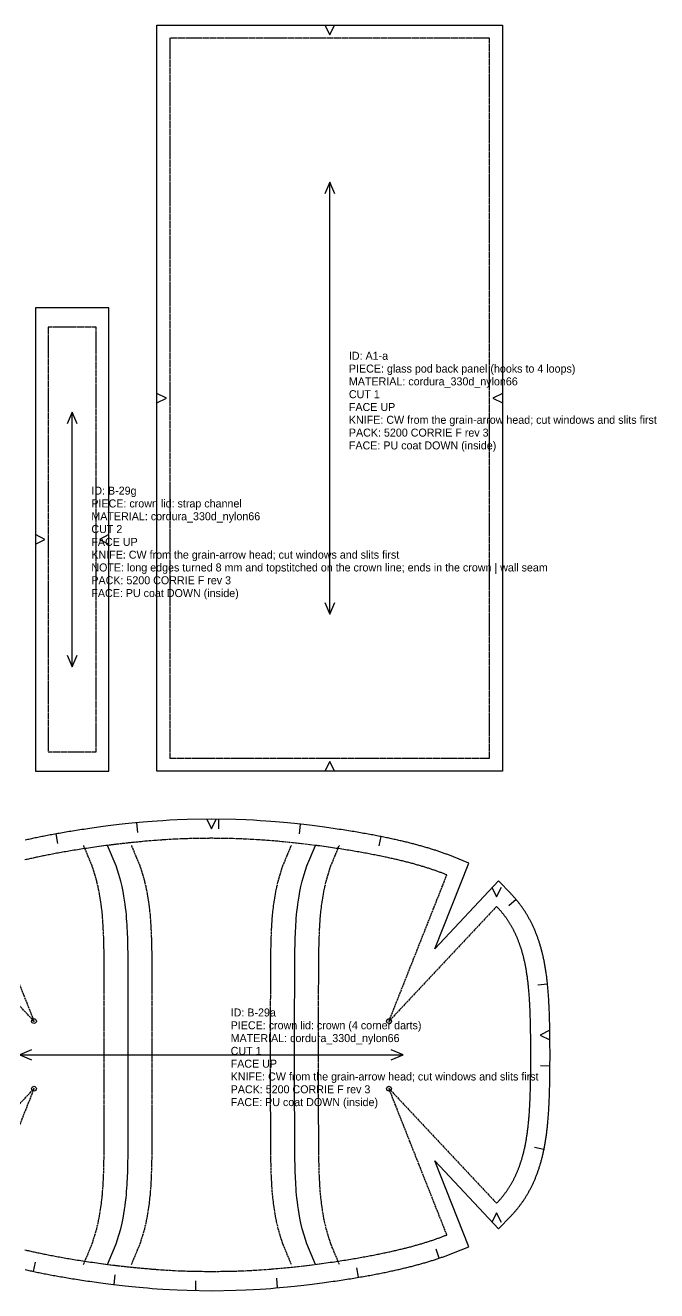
# Model space of a CAD drawing. Header units: millimetres. Extents: x 0 to 2010, y 0 to 1556.
# Drawn here: x 1615 to 2010, y 765 to 1556 of the extents above; entities that cross this region are included whole.
import ezdxf

# ---------------------------------------------------------------- set-up
doc = ezdxf.new("R2010")
doc.units = ezdxf.units.MM
doc.linetypes.add('DASHED', pattern=[1.524, 1.27, -0.254])
for name, color, linetype in [('CUT', 7, 'Continuous'), ('DRILL', 4, 'Continuous'), ('GRAIN', 5, 'Continuous'), ('INTERNAL', 6, 'Continuous'), ('NOTCH', 1, 'Continuous'), ('SEW', 3, 'Continuous'), ('TEXT', 2, 'Continuous')]:
    doc.layers.add(name, color=color, linetype=linetype)

# ---------------------------------------------------------------- blocks, each defined once
blk = doc.blocks.new('B-29a_6')
at = {"layer": 'CUT'}
blk.add_lwpolyline([(-116.41, -134.18), (-115.65, -134.35), (-114.89, -134.52), (-114.13, -134.69), (-113.36, -134.86), (-112.58, -135.03), (-111.79, -135.2), (-110.99, -135.37), (-110.19, -135.54), (-109.38, -135.71), (-108.56, -135.88), (-107.74, -136.05), (-106.9, -136.22), (-106.06, -136.39), (-105.2, -136.55), (-104.34, -136.72), (-103.47, -136.89), (-102.58, -137.06), (-101.69, -137.23), (-100.79, -137.4), (-99.87, -137.58), (-98.95, -137.75), (-98.01, -137.92), (-97.06, -138.09), (-96.1, -138.26), (-95.13, -138.44), (-94.14, -138.61), (-93.14, -138.78), (-92.13, -138.96), (-91.1, -139.13), (-90.05, -139.31), (-88.99, -139.49), (-87.91, -139.66), (-86.82, -139.84), (-85.7, -140.02), (-84.57, -140.2), (-83.42, -140.38), (-82.24, -140.56), (-81.05, -140.75), (-79.83, -140.93), (-78.59, -141.12), (-77.32, -141.3), (-76.03, -141.49), (-74.71, -141.68), (-73.36, -141.87), (-71.97, -142.06), (-70.56, -142.26), (-69.1, -142.45), (-67.61, -142.65), (-66.08, -142.85), (-64.5, -143.05), (-62.88, -143.25), (-61.2, -143.45), (-59.47, -143.66), (-57.67, -143.87), (-55.8, -144.08), (-53.86, -144.29), (-51.83, -144.51), (-49.71, -144.73), (-47.48, -144.95), (-45.12, -145.17), (-42.62, -145.4), (-39.94, -145.63), (-37.04, -145.87), (-33.88, -146.1), (-30.36, -146.34), (-26.34, -146.59), (-21.55, -146.83), (-15.21, -147.09), (0, -147.34), (15.21, -147.09), (21.55, -146.83), (26.34, -146.59), (30.36, -146.34), (33.88, -146.1), (37.04, -145.87), (39.94, -145.63), (42.62, -145.4), (45.12, -145.17), (47.48, -144.95), (49.71, -144.73), (51.83, -144.51), (53.86, -144.29), (55.8, -144.08), (57.67, -143.87), (59.47, -143.66), (61.2, -143.45), (62.88, -143.25), (64.5, -143.05), (66.08, -142.85), (67.61, -142.65), (69.1, -142.45), (70.56, -142.26), (71.97, -142.06), (73.36, -141.87), (74.71, -141.68), (76.03, -141.49), (77.32, -141.3), (78.59, -141.12), (79.83, -140.93), (81.05, -140.75), (82.24, -140.56), (83.42, -140.38), (84.57, -140.2), (85.7, -140.02), (86.82, -139.84), (87.91, -139.66), (88.99, -139.49), (90.05, -139.31), (91.1, -139.13), (92.13, -138.96), (93.14, -138.78), (94.14, -138.61), (95.13, -138.44), (96.1, -138.26), (97.06, -138.09), (98.01, -137.92), (98.95, -137.75), (99.87, -137.58), (100.79, -137.4), (101.69, -137.23), (102.58, -137.06), (103.47, -136.89), (104.34, -136.72), (105.2, -136.55), (106.06, -136.39), (106.9, -136.22), (107.74, -136.05), (108.56, -135.88), (109.38, -135.71), (110.19, -135.54), (110.99, -135.37), (111.79, -135.2), (112.58, -135.03), (113.36, -134.86), (114.13, -134.69), (114.89, -134.52), (115.65, -134.35), (116.41, -134.18), (117.15, -134.02), (117.89, -133.85), (118.62, -133.67), (119.35, -133.5), (120.07, -133.33), (120.78, -133.16), (121.49, -132.99), (122.2, -132.82), (122.89, -132.65), (123.59, -132.48), (124.27, -132.3), (124.95, -132.13), (125.63, -131.96), (126.3, -131.78), (126.97, -131.61), (127.63, -131.43), (128.28, -131.26), (128.94, -131.08), (129.58, -130.91), (130.23, -130.73), (130.87, -130.55), (131.5, -130.37), (132.13, -130.2), (132.75, -130.02), (133.37, -129.84), (133.99, -129.66), (134.6, -129.48), (135.21, -129.3), (135.82, -129.11), (136.42, -128.93), (137.02, -128.75), (137.61, -128.56), (138.2, -128.38), (138.79, -128.19), (139.37, -128.01), (139.95, -127.82), (140.52, -127.63), (141.09, -127.45), (141.66, -127.26), (142.23, -127.07), (142.79, -126.88), (143.35, -126.68), (143.9, -126.49), (144.45, -126.3), (145, -126.1), (145.55, -125.91), (146.09, -125.71), (146.63, -125.52), (147.16, -125.32), (147.7, -125.12), (148.23, -124.92), (148.76, -124.72), (149.28, -124.52), (149.8, -124.32), (150.32, -124.12), (150.83, -123.91), (151.35, -123.71), (160.83, -119.88), (139.58, -66.22), (179.48, -108.72), (187.1, -100.82), (187.41, -100.49), (187.73, -100.15), (188.05, -99.81), (188.36, -99.47), (188.67, -99.13), (188.98, -98.79), (189.28, -98.44), (189.59, -98.09), (189.89, -97.74), (190.19, -97.39), (190.49, -97.04), (190.78, -96.68), (191.08, -96.32), (191.37, -95.96), (191.66, -95.6), (191.95, -95.24), (192.23, -94.87), (192.52, -94.51), (192.8, -94.14), (193.08, -93.76), (193.35, -93.39), (193.63, -93.01), (193.9, -92.64), (194.17, -92.26), (194.44, -91.87), (194.71, -91.49), (194.97, -91.1), (195.23, -90.72), (195.49, -90.32), (195.75, -89.93), (196.01, -89.54), (196.26, -89.14), (196.51, -88.74), (196.76, -88.34), (197.01, -87.94), (197.25, -87.53), (197.49, -87.12), (197.73, -86.71), (197.97, -86.3), (198.21, -85.89), (198.44, -85.47), (198.67, -85.05), (198.9, -84.63), (199.13, -84.21), (199.35, -83.78), (199.58, -83.35), (199.8, -82.92), (200.02, -82.49), (200.23, -82.06), (200.45, -81.62), (200.66, -81.18), (200.87, -80.74), (201.08, -80.29), (201.28, -79.84), (201.49, -79.39), (201.69, -78.94), (201.89, -78.49), (202.08, -78.03), (202.28, -77.57), (202.47, -77.11), (202.66, -76.64), (202.85, -76.17), (203.04, -75.7), (203.22, -75.23), (203.4, -74.75), (203.58, -74.28), (203.76, -73.79), (203.93, -73.31), (204.11, -72.82), (204.28, -72.33), (204.45, -71.84), (204.61, -71.34), (204.78, -70.84), (204.94, -70.34), (205.1, -69.83), (205.26, -69.32), (205.42, -68.81), (205.57, -68.29), (205.72, -67.77), (205.88, -67.25), (206.02, -66.72), (206.17, -66.19), (206.31, -65.66), (206.46, -65.12), (206.6, -64.58), (206.73, -64.03), (206.87, -63.48), (207, -62.93), (207.14, -62.37), (207.27, -61.81), (207.39, -61.24), (207.52, -60.67), (207.64, -60.09), (207.77, -59.51), (207.89, -58.92), (208.01, -58.33), (208.12, -57.73), (208.24, -57.13), (208.35, -56.52), (208.46, -55.91), (208.57, -55.29), (208.67, -54.66), (208.78, -54.03), (208.88, -53.39), (208.98, -52.75), (209.08, -52.09), (209.18, -51.43), (209.28, -50.77), (209.37, -50.09), (209.46, -49.41), (209.55, -48.72), (209.64, -48.02), (209.72, -47.31), (209.81, -46.59), (209.89, -45.86), (209.97, -45.11), (210.05, -44.36), (210.13, -43.6), (210.2, -42.82), (210.28, -42.03), (210.35, -41.23), (210.42, -40.41), (210.49, -39.58), (210.56, -38.73), (210.62, -37.86), (210.68, -36.98), (210.75, -36.07), (210.81, -35.14), (210.86, -34.19), (210.92, -33.21), (210.98, -32.21), (211.03, -31.17), (211.08, -30.1), (211.13, -28.99), (211.18, -27.85), (211.23, -26.65), (211.27, -25.4), (211.31, -24.08), (211.36, -22.7), (211.4, -21.22), (211.43, -19.64), (211.47, -17.92), (211.51, -16.02), (211.54, -13.87), (211.57, -11.32), (211.6, -7.99), (211.63, 0), (211.6, 7.99), (211.57, 11.32), (211.54, 13.87), (211.51, 16.02), (211.47, 17.92), (211.43, 19.64), (211.4, 21.22), (211.36, 22.7), (211.31, 24.08), (211.27, 25.4), (211.23, 26.65), (211.18, 27.85), (211.13, 28.99), (211.08, 30.1), (211.03, 31.17), (210.98, 32.21), (210.92, 33.21), (210.86, 34.19), (210.81, 35.14), (210.75, 36.07), (210.68, 36.98), (210.62, 37.86), (210.56, 38.73), (210.49, 39.58), (210.42, 40.41), (210.35, 41.23), (210.28, 42.03), (210.2, 42.82), (210.13, 43.6), (210.05, 44.36), (209.97, 45.11), (209.89, 45.86), (209.81, 46.59), (209.72, 47.31), (209.64, 48.02), (209.55, 48.72), (209.46, 49.41), (209.37, 50.09), (209.28, 50.77), (209.18, 51.43), (209.08, 52.09), (208.98, 52.75), (208.88, 53.39), (208.78, 54.03), (208.67, 54.66), (208.57, 55.29), (208.46, 55.91), (208.35, 56.52), (208.24, 57.13), (208.12, 57.73), (208.01, 58.33), (207.89, 58.92), (207.77, 59.51), (207.64, 60.09), (207.52, 60.67), (207.39, 61.24), (207.27, 61.81), (207.14, 62.37), (207, 62.93), (206.87, 63.48), (206.73, 64.03), (206.6, 64.58), (206.46, 65.12), (206.31, 65.66), (206.17, 66.19), (206.02, 66.72), (205.88, 67.25), (205.72, 67.77), (205.57, 68.29), (205.42, 68.81), (205.26, 69.32), (205.1, 69.83), (204.94, 70.34), (204.78, 70.84), (204.61, 71.34), (204.45, 71.84), (204.28, 72.33), (204.11, 72.82), (203.93, 73.31), (203.76, 73.79), (203.58, 74.28), (203.4, 74.75), (203.22, 75.23), (203.04, 75.7), (202.85, 76.17), (202.66, 76.64), (202.47, 77.11), (202.28, 77.57), (202.08, 78.03), (201.89, 78.49), (201.69, 78.94), (201.49, 79.39), (201.28, 79.84), (201.08, 80.29), (200.87, 80.74), (200.66, 81.18), (200.45, 81.62), (200.23, 82.06), (200.02, 82.49), (199.8, 82.92), (199.58, 83.35), (199.35, 83.78), (199.13, 84.21), (198.9, 84.63), (198.67, 85.05), (198.44, 85.47), (198.21, 85.89), (197.97, 86.3), (197.73, 86.71), (197.49, 87.12), (197.25, 87.53), (197.01, 87.94), (196.76, 88.34), (196.51, 88.74), (196.26, 89.14), (196.01, 89.54), (195.75, 89.93), (195.49, 90.32), (195.23, 90.72), (194.97, 91.1), (194.71, 91.49), (194.44, 91.87), (194.17, 92.26), (193.9, 92.64), (193.63, 93.01), (193.35, 93.39), (193.08, 93.76), (192.8, 94.14), (192.52, 94.51), (192.23, 94.87), (191.95, 95.24), (191.66, 95.6), (191.37, 95.96), (191.08, 96.32), (190.78, 96.68), (190.49, 97.04), (190.19, 97.39), (189.89, 97.74), (189.59, 98.09), (189.28, 98.44), (188.98, 98.79), (188.67, 99.13), (188.36, 99.47), (188.05, 99.81), (187.73, 100.15), (187.41, 100.49), (187.1, 100.82), (179.48, 108.72), (139.58, 66.22), (160.83, 119.88), (151.35, 123.71), (150.83, 123.91), (150.32, 124.12), (149.8, 124.32), (149.28, 124.52), (148.76, 124.72), (148.23, 124.92), (147.7, 125.12), (147.16, 125.32), (146.63, 125.52), (146.09, 125.71), (145.55, 125.91), (145, 126.1), (144.45, 126.3), (143.9, 126.49), (143.35, 126.68), (142.79, 126.88), (142.23, 127.07), (141.66, 127.26), (141.09, 127.45), (140.52, 127.63), (139.95, 127.82), (139.37, 128.01), (138.79, 128.19), (138.2, 128.38), (137.61, 128.56), (137.02, 128.75), (136.42, 128.93), (135.82, 129.11), (135.21, 129.3), (134.6, 129.48), (133.99, 129.66), (133.37, 129.84), (132.75, 130.02), (132.13, 130.2), (131.5, 130.37), (130.87, 130.55), (130.23, 130.73), (129.58, 130.91), (128.94, 131.08), (128.28, 131.26), (127.63, 131.43), (126.97, 131.61), (126.3, 131.78), (125.63, 131.96), (124.95, 132.13), (124.27, 132.3), (123.59, 132.48), (122.89, 132.65), (122.2, 132.82), (121.49, 132.99), (120.78, 133.16), (120.07, 133.33), (119.35, 133.5), (118.62, 133.67), (117.89, 133.85), (117.15, 134.02), (116.41, 134.18), (115.65, 134.35), (114.89, 134.52), (114.13, 134.69), (113.36, 134.86), (112.58, 135.03), (111.79, 135.2), (110.99, 135.37), (110.19, 135.54), (109.38, 135.71), (108.56, 135.88), (107.74, 136.05), (106.9, 136.22), (106.06, 136.39), (105.2, 136.55), (104.34, 136.72), (103.47, 136.89), (102.58, 137.06), (101.69, 137.23), (100.79, 137.4), (99.87, 137.58), (98.95, 137.75), (98.01, 137.92), (97.06, 138.09), (96.1, 138.26), (95.13, 138.44), (94.14, 138.61), (93.14, 138.78), (92.13, 138.96), (91.1, 139.13), (90.05, 139.31), (88.99, 139.49), (87.91, 139.66), (86.82, 139.84), (85.7, 140.02), (84.57, 140.2), (83.42, 140.38), (82.24, 140.56), (81.05, 140.75), (79.83, 140.93), (78.59, 141.12), (77.32, 141.3), (76.03, 141.49), (74.71, 141.68), (73.36, 141.87), (71.97, 142.06), (70.56, 142.26), (69.1, 142.45), (67.61, 142.65), (66.08, 142.85), (64.5, 143.05), (62.88, 143.25), (61.2, 143.45), (59.47, 143.66), (57.67, 143.87), (55.8, 144.08), (53.86, 144.29), (51.83, 144.51), (49.71, 144.73), (47.48, 144.95), (45.12, 145.17), (42.62, 145.4), (39.94, 145.63), (37.04, 145.87), (33.88, 146.1), (30.36, 146.34), (26.34, 146.59), (21.55, 146.83), (15.21, 147.09), (0.1, 147.34), (-0.1, 147.34), (-15.21, 147.09), (-21.55, 146.83), (-26.34, 146.59), (-30.36, 146.34), (-33.88, 146.1), (-37.04, 145.87), (-39.94, 145.63), (-42.62, 145.4), (-45.12, 145.17), (-47.48, 144.95), (-49.71, 144.73), (-51.83, 144.51), (-53.86, 144.29), (-55.8, 144.08), (-57.67, 143.87), (-59.47, 143.66), (-61.2, 143.45), (-62.88, 143.25), (-64.5, 143.05), (-66.08, 142.85), (-67.61, 142.65), (-69.1, 142.45), (-70.56, 142.26), (-71.97, 142.06), (-73.36, 141.87), (-74.71, 141.68), (-76.03, 141.49), (-77.32, 141.3), (-78.59, 141.12), (-79.83, 140.93), (-81.05, 140.75), (-82.24, 140.56), (-83.42, 140.38), (-84.57, 140.2), (-85.7, 140.02), (-86.82, 139.84), (-87.91, 139.66), (-88.99, 139.49), (-90.05, 139.31), (-91.1, 139.13), (-92.13, 138.96), (-93.14, 138.78), (-94.14, 138.61), (-95.13, 138.44), (-96.1, 138.26), (-97.06, 138.09), (-98.01, 137.92), (-98.95, 137.75), (-99.87, 137.58), (-100.79, 137.4), (-101.69, 137.23), (-102.58, 137.06), (-103.47, 136.89), (-104.34, 136.72), (-105.2, 136.55), (-106.06, 136.39), (-106.9, 136.22), (-107.74, 136.05), (-108.56, 135.88), (-109.38, 135.71), (-110.19, 135.54), (-110.99, 135.37), (-111.79, 135.2), (-112.58, 135.03), (-113.36, 134.86), (-114.13, 134.69), (-114.89, 134.52), (-115.65, 134.35), (-116.41, 134.18)], dxfattribs=at)
at = {"layer": 'DRILL'}
for centre in [(-110.98, 21.13), (110.98, 21.13), (-110.98, -21.13), (110.98, -21.13)]:
    blk.add_circle(centre, 1.5, dxfattribs=at)
for p in [(-110.98, 21.13), (110.98, 21.13), (-110.98, -21.13), (110.98, -21.13)]:
    blk.add_point(p, dxfattribs=at)
at = {"layer": 'GRAIN'}
for points in [[(-112.41, 3.12), (-119.78, 0), (-112.41, -3.12)], [(112.41, -3.12), (119.78, 0), (112.41, 3.12)], [(-119.78, 0), (119.78, 0)]]:
    blk.add_lwpolyline(points, dxfattribs=at)
at = {"layer": 'INTERNAL', "linetype": 'CONTINUOUS'}
for points in [[(-64.95, -130.89), (-59.59, -118.07), (-57.88, -112.73), (-56.75, -108.61), (-55.92, -105.12), (-55.27, -102.03), (-54.75, -99.22), (-54.33, -96.61), (-53.97, -94.15), (-53.68, -91.81), (-53.43, -89.58), (-53.22, -87.42), (-53.03, -85.32), (-52.88, -83.28), (-52.75, -81.29), (-52.64, -79.33), (-52.54, -77.41), (-52.46, -75.51), (-52.39, -73.63), (-52.32, -71.78), (-52.27, -69.93), (-52.23, -68.11), (-52.19, -66.29), (-52.16, -64.48), (-52.13, -62.68), (-52.11, -60.89), (-52.09, -59.1), (-52.07, -57.32), (-52.06, -55.54), (-52.05, -53.77), (-52.04, -52), (-52.03, -50.23), (-52.03, -48.46), (-52.02, -46.69), (-52.02, -44.93), (-52.01, -43.16), (-52.01, -41.4), (-52.01, -39.63), (-52.01, -37.87), (-52.01, -36.11), (-52, -34.35), (-52, -32.59), (-52, -30.82), (-52, -29.06), (-52, -27.3), (-52, -25.54), (-52, -23.78), (-52, -22.02), (-52, -20.25), (-52, -18.49), (-52, -16.73), (-52, -14.97), (-52, -13.21), (-52, -11.45), (-52, -9.69), (-52, -7.93), (-52, -6.16), (-52, -4.4), (-52, -2.64), (-52, -0.88), (-52, 0.88), (-52, 2.64), (-52, 4.4), (-52, 6.16), (-52, 7.93), (-52, 9.69), (-52, 11.45), (-52, 13.21), (-52, 14.97), (-52, 16.73), (-52, 18.49), (-52, 20.25), (-52, 22.02), (-52, 23.78), (-52, 25.54), (-52, 27.3), (-52, 29.06), (-52, 30.82), (-52, 32.59), (-52, 34.35), (-52.01, 36.11), (-52.01, 37.87), (-52.01, 39.63), (-52.01, 41.4), (-52.01, 43.16), (-52.02, 44.93), (-52.02, 46.69), (-52.03, 48.46), (-52.03, 50.23), (-52.04, 52), (-52.05, 53.77), (-52.06, 55.54), (-52.07, 57.32), (-52.09, 59.1), (-52.11, 60.89), (-52.13, 62.68), (-52.16, 64.48), (-52.19, 66.29), (-52.23, 68.11), (-52.27, 69.93), (-52.32, 71.78), (-52.39, 73.63), (-52.46, 75.51), (-52.54, 77.41), (-52.64, 79.33), (-52.75, 81.29), (-52.88, 83.28), (-53.03, 85.32), (-53.22, 87.42), (-53.43, 89.58), (-53.68, 91.81), (-53.97, 94.15), (-54.33, 96.61), (-54.75, 99.22), (-55.27, 102.03), (-55.92, 105.12), (-56.75, 108.61), (-57.88, 112.73), (-59.59, 118.07), (-64.95, 130.89)], [(64.95, -130.89), (59.59, -118.07), (57.88, -112.73), (56.75, -108.61), (55.92, -105.12), (55.27, -102.03), (54.75, -99.22), (54.33, -96.61), (53.97, -94.15), (53.68, -91.81), (53.43, -89.58), (53.22, -87.42), (53.03, -85.32), (52.88, -83.28), (52.75, -81.29), (52.64, -79.33), (52.54, -77.41), (52.46, -75.51), (52.39, -73.63), (52.32, -71.78), (52.27, -69.93), (52.23, -68.11), (52.19, -66.29), (52.16, -64.48), (52.13, -62.68), (52.11, -60.89), (52.09, -59.1), (52.07, -57.32), (52.06, -55.54), (52.05, -53.77), (52.04, -52), (52.03, -50.23), (52.03, -48.46), (52.02, -46.69), (52.02, -44.93), (52.01, -43.16), (52.01, -41.4), (52.01, -39.63), (52.01, -37.87), (52.01, -36.11), (52, -34.35), (52, -32.59), (52, -30.82), (52, -29.06), (52, -27.3), (52, -25.54), (52, -23.78), (52, -22.02), (52, -20.25), (52, -18.49), (52, -16.73), (52, -14.97), (52, -13.21), (52, -11.45), (52, -9.69), (52, -7.93), (52, -6.16), (52, -4.4), (52, -2.64), (52, -0.88), (52, 0.88), (52, 2.64), (52, 4.4), (52, 6.16), (52, 7.93), (52, 9.69), (52, 11.45), (52, 13.21), (52, 14.97), (52, 16.73), (52, 18.49), (52, 20.25), (52, 22.02), (52, 23.78), (52, 25.54), (52, 27.3), (52, 29.06), (52, 30.82), (52, 32.59), (52, 34.35), (52.01, 36.11), (52.01, 37.87), (52.01, 39.63), (52.01, 41.4), (52.01, 43.16), (52.02, 44.93), (52.02, 46.69), (52.03, 48.46), (52.03, 50.23), (52.04, 52), (52.05, 53.77), (52.06, 55.54), (52.07, 57.32), (52.09, 59.1), (52.11, 60.89), (52.13, 62.68), (52.16, 64.48), (52.19, 66.29), (52.23, 68.11), (52.27, 69.93), (52.32, 71.78), (52.39, 73.63), (52.46, 75.51), (52.54, 77.41), (52.64, 79.33), (52.75, 81.29), (52.88, 83.28), (53.03, 85.32), (53.22, 87.42), (53.43, 89.58), (53.68, 91.81), (53.97, 94.15), (54.33, 96.61), (54.75, 99.22), (55.27, 102.03), (55.92, 105.12), (56.75, 108.61), (57.88, 112.73), (59.59, 118.07), (64.95, 130.89)]]:
    blk.add_lwpolyline(points, dxfattribs=at)
at = {"layer": 'NOTCH'}
for points in [[(-46.84, 145.01), (-46.27, 139.04)], [(-3, 147.34), (0, 141.34), (3, 147.34)], [(4.43, 147.27), (4.33, 141.27)], [(55.42, 144.12), (54.77, 138.16)], [(-97.35, 138.04), (-96.28, 132.13)], [(105.86, 136.42), (104.69, 130.54)], [(175.23, 104.76), (178.22, 98.75), (181.23, 104.75)], [(190.52, 97), (185.92, 93.15)], [(210.06, 44.26), (204.09, 43.65)], [(211.52, 15.46), (205.56, 12.39), (211.6, 9.46)], [(211.61, -6.96), (205.61, -6.94)], [(207.85, -59.12), (201.97, -57.92)], [(181.23, -104.74), (178.22, -98.75), (175.23, -104.76)], [(142.36, -127.02), (140.44, -121.34)], [(-111.29, -135.31), (-110.04, -129.44)], [(91.93, -138.99), (90.92, -133.08)], [(-60.88, -143.49), (-60.17, -137.53)], [(-9.81, -147.18), (-9.71, -141.18)], [(41.36, -145.51), (40.85, -139.53)]]:
    blk.add_lwpolyline(points, dxfattribs=at)
at = {"layer": 'SEW', "linetype": 'DASHED'}
for points in [[(-147.14, 112.46), (-110.98, 21.13), (-178.2, 92.75)], [(-178.2, -92.75), (-110.98, -21.13), (-147.14, -112.46)], [(-116.59, -121.82), (-115.89, -121.99), (-115.19, -122.15), (-114.47, -122.32), (-113.75, -122.48), (-113.02, -122.65), (-112.29, -122.81), (-111.55, -122.97), (-110.8, -123.14), (-110.04, -123.3), (-109.28, -123.47), (-108.51, -123.63), (-107.73, -123.79), (-106.94, -123.96), (-106.15, -124.12), (-105.34, -124.29), (-104.53, -124.45), (-103.71, -124.62), (-102.88, -124.78), (-102.04, -124.95), (-101.19, -125.11), (-100.32, -125.28), (-99.45, -125.44), (-98.57, -125.61), (-97.68, -125.78), (-96.78, -125.95), (-95.86, -126.11), (-94.93, -126.28), (-93.99, -126.45), (-93.04, -126.62), (-92.08, -126.79), (-91.1, -126.96), (-90.1, -127.13), (-89.09, -127.3), (-88.07, -127.47), (-87.03, -127.65), (-85.97, -127.82), (-84.9, -128), (-83.81, -128.17), (-82.7, -128.35), (-81.57, -128.53), (-80.42, -128.7), (-79.24, -128.88), (-78.05, -129.06), (-76.83, -129.25), (-75.59, -129.43), (-74.32, -129.61), (-73.02, -129.8), (-71.69, -129.99), (-70.34, -130.17), (-68.95, -130.36), (-67.52, -130.56), (-66.06, -130.75), (-64.55, -130.94), (-63, -131.14), (-61.41, -131.34), (-59.76, -131.54), (-58.06, -131.74), (-56.3, -131.95), (-54.47, -132.15), (-52.57, -132.36), (-50.58, -132.58), (-48.5, -132.79), (-46.32, -133.01), (-44.01, -133.23), (-41.56, -133.45), (-38.94, -133.67), (-36.11, -133.9), (-33.02, -134.13), (-29.59, -134.37), (-25.67, -134.61), (-21, -134.85), (-14.87, -135.09), (0, -135.34), (14.87, -135.09), (21, -134.85), (25.67, -134.61), (29.59, -134.37), (33.02, -134.13), (36.11, -133.9), (38.94, -133.67), (41.56, -133.45), (44.01, -133.23), (46.32, -133.01), (48.5, -132.79), (50.58, -132.58), (52.57, -132.36), (54.47, -132.15), (56.3, -131.95), (58.06, -131.74), (59.76, -131.54), (61.41, -131.34), (63, -131.14), (64.55, -130.94), (66.06, -130.75), (67.52, -130.56), (68.95, -130.36), (70.34, -130.17), (71.69, -129.99), (73.02, -129.8), (74.32, -129.61), (75.59, -129.43), (76.83, -129.25), (78.05, -129.06), (79.24, -128.88), (80.42, -128.7), (81.57, -128.53), (82.7, -128.35), (83.81, -128.17), (84.9, -128), (85.97, -127.82), (87.03, -127.65), (88.07, -127.47), (89.09, -127.3), (90.1, -127.13), (91.1, -126.96), (92.08, -126.79), (93.04, -126.62), (93.99, -126.45), (94.93, -126.28), (95.86, -126.11), (96.78, -125.95), (97.68, -125.78), (98.57, -125.61), (99.45, -125.44), (100.32, -125.28), (101.19, -125.11), (102.04, -124.95), (102.88, -124.78), (103.71, -124.62), (104.53, -124.45), (105.34, -124.29), (106.15, -124.12), (106.94, -123.96), (107.73, -123.79), (108.51, -123.63), (109.28, -123.47), (110.04, -123.3), (110.8, -123.14), (111.55, -122.97), (112.29, -122.81), (113.02, -122.65), (113.75, -122.48), (114.47, -122.32), (115.19, -122.15), (115.89, -121.99), (116.59, -121.82), (117.29, -121.66), (117.98, -121.5), (118.66, -121.33), (119.34, -121.17), (120.01, -121), (120.67, -120.83), (121.33, -120.67), (121.99, -120.5), (122.63, -120.34), (123.28, -120.17), (123.92, -120), (124.55, -119.84), (125.18, -119.67), (125.8, -119.5), (126.42, -119.33), (127.03, -119.16), (127.64, -118.99), (128.24, -118.82), (128.84, -118.65), (129.44, -118.48), (130.03, -118.31), (130.61, -118.14), (131.2, -117.97), (131.77, -117.8), (132.35, -117.63), (132.91, -117.45), (133.48, -117.28), (134.04, -117.11), (134.6, -116.93), (135.15, -116.76), (135.7, -116.58), (136.24, -116.41), (136.78, -116.23), (137.32, -116.05), (137.86, -115.88), (138.39, -115.7), (138.91, -115.52), (139.43, -115.34), (139.95, -115.16), (140.47, -114.98), (140.98, -114.8), (141.49, -114.62), (142, -114.43), (142.5, -114.25), (143, -114.07), (143.49, -113.88), (143.99, -113.7), (144.47, -113.51), (144.96, -113.33), (145.44, -113.14), (145.92, -112.95), (146.4, -112.76), (146.87, -112.57), (147.14, -112.46), (110.98, -21.13), (178.2, -92.75), (178.43, -92.52), (178.7, -92.23), (178.97, -91.95), (179.24, -91.67), (179.5, -91.38), (179.76, -91.09), (180.02, -90.8), (180.28, -90.51), (180.53, -90.22), (180.79, -89.93), (181.04, -89.63), (181.29, -89.33), (181.54, -89.03), (181.78, -88.73), (182.03, -88.43), (182.27, -88.13), (182.51, -87.83), (182.75, -87.52), (182.99, -87.21), (183.22, -86.9), (183.46, -86.59), (183.69, -86.28), (183.92, -85.96), (184.15, -85.65), (184.37, -85.33), (184.6, -85.01), (184.82, -84.69), (185.04, -84.36), (185.26, -84.04), (185.48, -83.71), (185.7, -83.38), (185.91, -83.05), (186.12, -82.72), (186.33, -82.38), (186.54, -82.04), (186.75, -81.71), (186.96, -81.36), (187.16, -81.02), (187.36, -80.68), (187.56, -80.33), (187.76, -79.98), (187.96, -79.63), (188.15, -79.28), (188.35, -78.92), (188.54, -78.57), (188.73, -78.21), (188.92, -77.84), (189.1, -77.48), (189.29, -77.11), (189.47, -76.74), (189.65, -76.37), (189.83, -76), (190.01, -75.62), (190.19, -75.25), (190.36, -74.87), (190.54, -74.48), (190.71, -74.1), (190.88, -73.71), (191.05, -73.32), (191.21, -72.92), (191.38, -72.53), (191.54, -72.13), (191.7, -71.73), (191.86, -71.32), (192.02, -70.92), (192.18, -70.51), (192.33, -70.09), (192.49, -69.68), (192.64, -69.26), (192.79, -68.83), (192.94, -68.41), (193.08, -67.98), (193.23, -67.55), (193.37, -67.11), (193.51, -66.67), (193.66, -66.23), (193.79, -65.79), (193.93, -65.34), (194.07, -64.88), (194.2, -64.43), (194.33, -63.97), (194.46, -63.5), (194.59, -63.03), (194.72, -62.56), (194.85, -62.09), (194.97, -61.6), (195.09, -61.12), (195.21, -60.63), (195.33, -60.14), (195.45, -59.64), (195.57, -59.13), (195.68, -58.63), (195.8, -58.11), (195.91, -57.59), (196.02, -57.07), (196.13, -56.54), (196.23, -56.01), (196.34, -55.47), (196.44, -54.92), (196.54, -54.37), (196.64, -53.81), (196.74, -53.25), (196.84, -52.67), (196.94, -52.1), (197.03, -51.51), (197.12, -50.92), (197.21, -50.32), (197.3, -49.71), (197.39, -49.09), (197.48, -48.47), (197.56, -47.84), (197.65, -47.2), (197.73, -46.54), (197.81, -45.88), (197.89, -45.21), (197.97, -44.53), (198.04, -43.84), (198.12, -43.13), (198.19, -42.41), (198.26, -41.68), (198.33, -40.94), (198.4, -40.18), (198.46, -39.41), (198.53, -38.62), (198.59, -37.81), (198.65, -36.99), (198.71, -36.14), (198.77, -35.28), (198.83, -34.39), (198.89, -33.48), (198.94, -32.54), (198.99, -31.57), (199.04, -30.57), (199.09, -29.54), (199.14, -28.47), (199.19, -27.36), (199.23, -26.2), (199.28, -24.98), (199.32, -23.71), (199.36, -22.35), (199.4, -20.91), (199.44, -19.36), (199.47, -17.68), (199.51, -15.82), (199.54, -13.7), (199.57, -11.19), (199.6, -7.91), (199.63, 0), (199.6, 7.91), (199.57, 11.19), (199.54, 13.7), (199.51, 15.82), (199.47, 17.68), (199.44, 19.36), (199.4, 20.91), (199.36, 22.35), (199.32, 23.71), (199.28, 24.98), (199.23, 26.2), (199.19, 27.36), (199.14, 28.47), (199.09, 29.54), (199.04, 30.57), (198.99, 31.57), (198.94, 32.54), (198.89, 33.48), (198.83, 34.39), (198.77, 35.28), (198.71, 36.14), (198.65, 36.99), (198.59, 37.81), (198.53, 38.62), (198.46, 39.41), (198.4, 40.18), (198.33, 40.94), (198.26, 41.68), (198.19, 42.41), (198.12, 43.13), (198.04, 43.84), (197.97, 44.53), (197.89, 45.21), (197.81, 45.88), (197.73, 46.54), (197.65, 47.2), (197.56, 47.84), (197.48, 48.47), (197.39, 49.09), (197.3, 49.71), (197.21, 50.32), (197.12, 50.92), (197.03, 51.51), (196.94, 52.1), (196.84, 52.67), (196.74, 53.25), (196.64, 53.81), (196.54, 54.37), (196.44, 54.92), (196.34, 55.47), (196.23, 56.01), (196.13, 56.54), (196.02, 57.07), (195.91, 57.59), (195.8, 58.11), (195.68, 58.63), (195.57, 59.13), (195.45, 59.64), (195.33, 60.14), (195.21, 60.63), (195.09, 61.12), (194.97, 61.6), (194.85, 62.09), (194.72, 62.56), (194.59, 63.03), (194.46, 63.5), (194.33, 63.97), (194.2, 64.43), (194.07, 64.88), (193.93, 65.34), (193.79, 65.79), (193.66, 66.23), (193.51, 66.67), (193.37, 67.11), (193.23, 67.55), (193.08, 67.98), (192.94, 68.41), (192.79, 68.83), (192.64, 69.26), (192.49, 69.68), (192.33, 70.09), (192.18, 70.51), (192.02, 70.92), (191.86, 71.32), (191.7, 71.73), (191.54, 72.13), (191.38, 72.53), (191.21, 72.92), (191.05, 73.32), (190.88, 73.71), (190.71, 74.1), (190.54, 74.48), (190.36, 74.87), (190.19, 75.25), (190.01, 75.62), (189.83, 76), (189.65, 76.37), (189.47, 76.74), (189.29, 77.11), (189.1, 77.48), (188.92, 77.84), (188.73, 78.21), (188.54, 78.57), (188.35, 78.92), (188.15, 79.28), (187.96, 79.63), (187.76, 79.98), (187.56, 80.33), (187.36, 80.68), (187.16, 81.02), (186.96, 81.36), (186.75, 81.71), (186.54, 82.04), (186.33, 82.38), (186.12, 82.72), (185.91, 83.05), (185.7, 83.38), (185.48, 83.71), (185.26, 84.04), (185.04, 84.36), (184.82, 84.69), (184.6, 85.01), (184.37, 85.33), (184.15, 85.65), (183.92, 85.96), (183.69, 86.28), (183.46, 86.59), (183.22, 86.9), (182.99, 87.21), (182.75, 87.52), (182.51, 87.83), (182.27, 88.13), (182.03, 88.43), (181.78, 88.73), (181.54, 89.03), (181.29, 89.33), (181.04, 89.63), (180.79, 89.93), (180.53, 90.22), (180.28, 90.51), (180.02, 90.8), (179.76, 91.09), (179.5, 91.38), (179.24, 91.67), (178.97, 91.95), (178.7, 92.23), (178.43, 92.52), (178.2, 92.75), (110.98, 21.13), (147.14, 112.46), (146.87, 112.57), (146.4, 112.76), (145.92, 112.95), (145.44, 113.14), (144.96, 113.33), (144.47, 113.51), (143.99, 113.7), (143.49, 113.88), (143, 114.07), (142.5, 114.25), (142, 114.43), (141.49, 114.62), (140.98, 114.8), (140.47, 114.98), (139.95, 115.16), (139.43, 115.34), (138.91, 115.52), (138.39, 115.7), (137.86, 115.88), (137.32, 116.05), (136.78, 116.23), (136.24, 116.41), (135.7, 116.58), (135.15, 116.76), (134.6, 116.93), (134.04, 117.11), (133.48, 117.28), (132.91, 117.45), (132.35, 117.63), (131.77, 117.8), (131.2, 117.97), (130.61, 118.14), (130.03, 118.31), (129.44, 118.48), (128.84, 118.65), (128.24, 118.82), (127.64, 118.99), (127.03, 119.16), (126.42, 119.33), (125.8, 119.5), (125.18, 119.67), (124.55, 119.84), (123.92, 120), (123.28, 120.17), (122.63, 120.34), (121.99, 120.5), (121.33, 120.67), (120.67, 120.83), (120.01, 121), (119.34, 121.17), (118.66, 121.33), (117.98, 121.5), (117.29, 121.66), (116.59, 121.82), (115.89, 121.99), (115.19, 122.15), (114.47, 122.32), (113.75, 122.48), (113.02, 122.65), (112.29, 122.81), (111.55, 122.97), (110.8, 123.14), (110.04, 123.3), (109.28, 123.47), (108.51, 123.63), (107.73, 123.79), (106.94, 123.96), (106.15, 124.12), (105.34, 124.29), (104.53, 124.45), (103.71, 124.62), (102.88, 124.78), (102.04, 124.95), (101.19, 125.11), (100.32, 125.28), (99.45, 125.44), (98.57, 125.61), (97.68, 125.78), (96.78, 125.95), (95.86, 126.11), (94.93, 126.28), (93.99, 126.45), (93.04, 126.62), (92.08, 126.79), (91.1, 126.96), (90.1, 127.13), (89.09, 127.3), (88.07, 127.47), (87.03, 127.65), (85.97, 127.82), (84.9, 128), (83.81, 128.17), (82.7, 128.35), (81.57, 128.53), (80.42, 128.7), (79.24, 128.88), (78.05, 129.06), (76.83, 129.25), (75.59, 129.43), (74.32, 129.61), (73.02, 129.8), (71.69, 129.99), (70.34, 130.17), (68.95, 130.36), (67.52, 130.56), (66.06, 130.75), (64.55, 130.94), (63, 131.14), (61.41, 131.34), (59.76, 131.54), (58.06, 131.74), (56.3, 131.95), (54.47, 132.15), (52.57, 132.36), (50.58, 132.58), (48.5, 132.79), (46.32, 133.01), (44.01, 133.23), (41.56, 133.45), (38.94, 133.67), (36.11, 133.9), (33.02, 134.13), (29.59, 134.37), (25.67, 134.61), (21, 134.85), (14.87, 135.09), (0, 135.34), (0, 135.34), (-14.87, 135.09), (-21, 134.85), (-25.67, 134.61), (-29.59, 134.37), (-33.02, 134.13), (-36.11, 133.9), (-38.94, 133.67), (-41.56, 133.45), (-44.01, 133.23), (-46.32, 133.01), (-48.5, 132.79), (-50.58, 132.58), (-52.57, 132.36), (-54.47, 132.15), (-56.3, 131.95), (-58.06, 131.74), (-59.76, 131.54), (-61.41, 131.34), (-63, 131.14), (-64.55, 130.94), (-66.06, 130.75), (-67.52, 130.56), (-68.95, 130.36), (-70.34, 130.17), (-71.69, 129.99), (-73.02, 129.8), (-74.32, 129.61), (-75.59, 129.43), (-76.83, 129.25), (-78.05, 129.06), (-79.24, 128.88), (-80.42, 128.7), (-81.57, 128.53), (-82.7, 128.35), (-83.81, 128.17), (-84.9, 128), (-85.97, 127.82), (-87.03, 127.65), (-88.07, 127.47), (-89.09, 127.3), (-90.1, 127.13), (-91.1, 126.96), (-92.08, 126.79), (-93.04, 126.62), (-93.99, 126.45), (-94.93, 126.28), (-95.86, 126.11), (-96.78, 125.95), (-97.68, 125.78), (-98.57, 125.61), (-99.45, 125.44), (-100.32, 125.28), (-101.19, 125.11), (-102.04, 124.95), (-102.88, 124.78), (-103.71, 124.62), (-104.53, 124.45), (-105.34, 124.29), (-106.15, 124.12), (-106.94, 123.96), (-107.73, 123.79), (-108.51, 123.63), (-109.28, 123.47), (-110.04, 123.3), (-110.8, 123.14), (-111.55, 122.97), (-112.29, 122.81), (-113.02, 122.65), (-113.75, 122.48), (-114.47, 122.32), (-115.19, 122.15), (-115.89, 121.99), (-116.59, 121.82)], [(-79.95, -130.89), (-74.59, -118.07), (-72.88, -112.73), (-71.75, -108.61), (-70.92, -105.12), (-70.27, -102.03), (-69.75, -99.22), (-69.33, -96.61), (-68.97, -94.15), (-68.68, -91.81), (-68.43, -89.58), (-68.22, -87.42), (-68.03, -85.32), (-67.88, -83.28), (-67.75, -81.29), (-67.64, -79.33), (-67.54, -77.41), (-67.46, -75.51), (-67.39, -73.63), (-67.32, -71.78), (-67.27, -69.93), (-67.23, -68.11), (-67.19, -66.29), (-67.16, -64.48), (-67.13, -62.68), (-67.11, -60.89), (-67.09, -59.1), (-67.07, -57.32), (-67.06, -55.54), (-67.05, -53.77), (-67.04, -52), (-67.03, -50.23), (-67.03, -48.46), (-67.02, -46.69), (-67.02, -44.93), (-67.01, -43.16), (-67.01, -41.4), (-67.01, -39.63), (-67.01, -37.87), (-67.01, -36.11), (-67, -34.35), (-67, -32.59), (-67, -30.82), (-67, -29.06), (-67, -27.3), (-67, -25.54), (-67, -23.78), (-67, -22.02), (-67, -20.25), (-67, -18.49), (-67, -16.73), (-67, -14.97), (-67, -13.21), (-67, -11.45), (-67, -9.69), (-67, -7.93), (-67, -6.16), (-67, -4.4), (-67, -2.64), (-67, -0.88), (-67, 0.88), (-67, 2.64), (-67, 4.4), (-67, 6.16), (-67, 7.93), (-67, 9.69), (-67, 11.45), (-67, 13.21), (-67, 14.97), (-67, 16.73), (-67, 18.49), (-67, 20.25), (-67, 22.02), (-67, 23.78), (-67, 25.54), (-67, 27.3), (-67, 29.06), (-67, 30.82), (-67, 32.59), (-67, 34.35), (-67.01, 36.11), (-67.01, 37.87), (-67.01, 39.63), (-67.01, 41.4), (-67.01, 43.16), (-67.02, 44.93), (-67.02, 46.69), (-67.03, 48.46), (-67.03, 50.23), (-67.04, 52), (-67.05, 53.77), (-67.06, 55.54), (-67.07, 57.32), (-67.09, 59.1), (-67.11, 60.89), (-67.13, 62.68), (-67.16, 64.48), (-67.19, 66.29), (-67.23, 68.11), (-67.27, 69.93), (-67.32, 71.78), (-67.39, 73.63), (-67.46, 75.51), (-67.54, 77.41), (-67.64, 79.33), (-67.75, 81.29), (-67.88, 83.28), (-68.03, 85.32), (-68.22, 87.42), (-68.43, 89.58), (-68.68, 91.81), (-68.97, 94.15), (-69.33, 96.61), (-69.75, 99.22), (-70.27, 102.03), (-70.92, 105.12), (-71.75, 108.61), (-72.88, 112.73), (-74.59, 118.07), (-79.95, 130.89)], [(-49.95, -130.89), (-44.59, -118.07), (-42.88, -112.73), (-41.75, -108.61), (-40.92, -105.12), (-40.27, -102.03), (-39.75, -99.22), (-39.33, -96.61), (-38.97, -94.15), (-38.68, -91.81), (-38.43, -89.58), (-38.22, -87.42), (-38.03, -85.32), (-37.88, -83.28), (-37.75, -81.29), (-37.64, -79.33), (-37.54, -77.41), (-37.46, -75.51), (-37.39, -73.63), (-37.32, -71.78), (-37.27, -69.93), (-37.23, -68.11), (-37.19, -66.29), (-37.16, -64.48), (-37.13, -62.68), (-37.11, -60.89), (-37.09, -59.1), (-37.07, -57.32), (-37.06, -55.54), (-37.05, -53.77), (-37.04, -52), (-37.03, -50.23), (-37.03, -48.46), (-37.02, -46.69), (-37.02, -44.93), (-37.01, -43.16), (-37.01, -41.4), (-37.01, -39.63), (-37.01, -37.87), (-37.01, -36.11), (-37, -34.35), (-37, -32.59), (-37, -30.82), (-37, -29.06), (-37, -27.3), (-37, -25.54), (-37, -23.78), (-37, -22.02), (-37, -20.25), (-37, -18.49), (-37, -16.73), (-37, -14.97), (-37, -13.21), (-37, -11.45), (-37, -9.69), (-37, -7.93), (-37, -6.16), (-37, -4.4), (-37, -2.64), (-37, -0.88), (-37, 0.88), (-37, 2.64), (-37, 4.4), (-37, 6.16), (-37, 7.93), (-37, 9.69), (-37, 11.45), (-37, 13.21), (-37, 14.97), (-37, 16.73), (-37, 18.49), (-37, 20.25), (-37, 22.02), (-37, 23.78), (-37, 25.54), (-37, 27.3), (-37, 29.06), (-37, 30.82), (-37, 32.59), (-37, 34.35), (-37.01, 36.11), (-37.01, 37.87), (-37.01, 39.63), (-37.01, 41.4), (-37.01, 43.16), (-37.02, 44.93), (-37.02, 46.69), (-37.03, 48.46), (-37.03, 50.23), (-37.04, 52), (-37.05, 53.77), (-37.06, 55.54), (-37.07, 57.32), (-37.09, 59.1), (-37.11, 60.89), (-37.13, 62.68), (-37.16, 64.48), (-37.19, 66.29), (-37.23, 68.11), (-37.27, 69.93), (-37.32, 71.78), (-37.39, 73.63), (-37.46, 75.51), (-37.54, 77.41), (-37.64, 79.33), (-37.75, 81.29), (-37.88, 83.28), (-38.03, 85.32), (-38.22, 87.42), (-38.43, 89.58), (-38.68, 91.81), (-38.97, 94.15), (-39.33, 96.61), (-39.75, 99.22), (-40.27, 102.03), (-40.92, 105.12), (-41.75, 108.61), (-42.88, 112.73), (-44.59, 118.07), (-49.95, 130.89)], [(49.95, -130.89), (44.59, -118.07), (42.88, -112.73), (41.75, -108.61), (40.92, -105.12), (40.27, -102.03), (39.75, -99.22), (39.33, -96.61), (38.97, -94.15), (38.68, -91.81), (38.43, -89.58), (38.22, -87.42), (38.03, -85.32), (37.88, -83.28), (37.75, -81.29), (37.64, -79.33), (37.54, -77.41), (37.46, -75.51), (37.39, -73.63), (37.32, -71.78), (37.27, -69.93), (37.23, -68.11), (37.19, -66.29), (37.16, -64.48), (37.13, -62.68), (37.11, -60.89), (37.09, -59.1), (37.07, -57.32), (37.06, -55.54), (37.05, -53.77), (37.04, -52), (37.03, -50.23), (37.03, -48.46), (37.02, -46.69), (37.02, -44.93), (37.01, -43.16), (37.01, -41.4), (37.01, -39.63), (37.01, -37.87), (37.01, -36.11), (37, -34.35), (37, -32.59), (37, -30.82), (37, -29.06), (37, -27.3), (37, -25.54), (37, -23.78), (37, -22.02), (37, -20.25), (37, -18.49), (37, -16.73), (37, -14.97), (37, -13.21), (37, -11.45), (37, -9.69), (37, -7.93), (37, -6.16), (37, -4.4), (37, -2.64), (37, -0.88), (37, 0.88), (37, 2.64), (37, 4.4), (37, 6.16), (37, 7.93), (37, 9.69), (37, 11.45), (37, 13.21), (37, 14.97), (37, 16.73), (37, 18.49), (37, 20.25), (37, 22.02), (37, 23.78), (37, 25.54), (37, 27.3), (37, 29.06), (37, 30.82), (37, 32.59), (37, 34.35), (37.01, 36.11), (37.01, 37.87), (37.01, 39.63), (37.01, 41.4), (37.01, 43.16), (37.02, 44.93), (37.02, 46.69), (37.03, 48.46), (37.03, 50.23), (37.04, 52), (37.05, 53.77), (37.06, 55.54), (37.07, 57.32), (37.09, 59.1), (37.11, 60.89), (37.13, 62.68), (37.16, 64.48), (37.19, 66.29), (37.23, 68.11), (37.27, 69.93), (37.32, 71.78), (37.39, 73.63), (37.46, 75.51), (37.54, 77.41), (37.64, 79.33), (37.75, 81.29), (37.88, 83.28), (38.03, 85.32), (38.22, 87.42), (38.43, 89.58), (38.68, 91.81), (38.97, 94.15), (39.33, 96.61), (39.75, 99.22), (40.27, 102.03), (40.92, 105.12), (41.75, 108.61), (42.88, 112.73), (44.59, 118.07), (49.95, 130.89)], [(79.95, -130.89), (74.59, -118.07), (72.88, -112.73), (71.75, -108.61), (70.92, -105.12), (70.27, -102.03), (69.75, -99.22), (69.33, -96.61), (68.97, -94.15), (68.68, -91.81), (68.43, -89.58), (68.22, -87.42), (68.03, -85.32), (67.88, -83.28), (67.75, -81.29), (67.64, -79.33), (67.54, -77.41), (67.46, -75.51), (67.39, -73.63), (67.32, -71.78), (67.27, -69.93), (67.23, -68.11), (67.19, -66.29), (67.16, -64.48), (67.13, -62.68), (67.11, -60.89), (67.09, -59.1), (67.07, -57.32), (67.06, -55.54), (67.05, -53.77), (67.04, -52), (67.03, -50.23), (67.03, -48.46), (67.02, -46.69), (67.02, -44.93), (67.01, -43.16), (67.01, -41.4), (67.01, -39.63), (67.01, -37.87), (67.01, -36.11), (67, -34.35), (67, -32.59), (67, -30.82), (67, -29.06), (67, -27.3), (67, -25.54), (67, -23.78), (67, -22.02), (67, -20.25), (67, -18.49), (67, -16.73), (67, -14.97), (67, -13.21), (67, -11.45), (67, -9.69), (67, -7.93), (67, -6.16), (67, -4.4), (67, -2.64), (67, -0.88), (67, 0.88), (67, 2.64), (67, 4.4), (67, 6.16), (67, 7.93), (67, 9.69), (67, 11.45), (67, 13.21), (67, 14.97), (67, 16.73), (67, 18.49), (67, 20.25), (67, 22.02), (67, 23.78), (67, 25.54), (67, 27.3), (67, 29.06), (67, 30.82), (67, 32.59), (67, 34.35), (67.01, 36.11), (67.01, 37.87), (67.01, 39.63), (67.01, 41.4), (67.01, 43.16), (67.02, 44.93), (67.02, 46.69), (67.03, 48.46), (67.03, 50.23), (67.04, 52), (67.05, 53.77), (67.06, 55.54), (67.07, 57.32), (67.09, 59.1), (67.11, 60.89), (67.13, 62.68), (67.16, 64.48), (67.19, 66.29), (67.23, 68.11), (67.27, 69.93), (67.32, 71.78), (67.39, 73.63), (67.46, 75.51), (67.54, 77.41), (67.64, 79.33), (67.75, 81.29), (67.88, 83.28), (68.03, 85.32), (68.22, 87.42), (68.43, 89.58), (68.68, 91.81), (68.97, 94.15), (69.33, 96.61), (69.75, 99.22), (70.27, 102.03), (70.92, 105.12), (71.75, 108.61), (72.88, 112.73), (74.59, 118.07), (79.95, 130.89)]]:
    blk.add_lwpolyline(points, dxfattribs=at)
at = {"layer": 'TEXT'}
for s, p in [('ID: B-29a', (12, 24)), ('PIECE: crown lid: crown (4 corner darts)', (12, 16)), ('MATERIAL: cordura_330d_nylon66', (12, 8)), ('CUT 1', (12, 0)), ('FACE UP', (12, -8)), ('KNIFE: CW from the grain-arrow head; cut windows and slits first', (12, -16)), ('PACK: 5200 CORRIE F rev 3', (12, -24)), ('FACE: PU coat DOWN (inside)', (12, -32))]:
    blk.add_text(s, height=5, dxfattribs=at).set_placement(p)
blk = doc.blocks.new('B-29g_10')
at = {"layer": 'CUT'}
blk.add_lwpolyline([(-8, 277.47), (-8, -12), (38, -12), (38, 277.47)], close=True, dxfattribs=at)
at = {"layer": 'GRAIN'}
for points in [[(18.12, 205), (15, 212.37), (11.88, 205)], [(15, 53.09), (15, 212.37)], [(11.88, 60.46), (15, 53.09), (18.12, 60.46)]]:
    blk.add_lwpolyline(points, dxfattribs=at)
at = {"layer": 'NOTCH'}
for points in [[(-8, 129.73), (-2, 132.73), (-8, 135.73)], [(38, 135.73), (32, 132.73), (38, 129.73)]]:
    blk.add_lwpolyline(points, dxfattribs=at)
at = {"layer": 'SEW', "linetype": 'DASHED'}
blk.add_lwpolyline([(0, 0), (30, 0), (30, 265.47), (0, 265.47)], close=True, dxfattribs=at)
at = {"layer": 'TEXT'}
for s, p in [('ID: B-29g', (27, 160.73)), ('PIECE: crown lid: strap channel', (27, 152.73)), ('MATERIAL: cordura_330d_nylon66', (27, 144.73)), ('CUT 2', (27, 136.73)), ('FACE UP', (27, 128.73)), ('KNIFE: CW from the grain-arrow head; cut windows and slits first', (27, 120.73)), ('NOTE: long edges turned 8 mm and topstitched on the crown line; ends in the crown | wall seam', (27, 112.73)), ('PACK: 5200 CORRIE F rev 3', (27, 104.73)), ('FACE: PU coat DOWN (inside)', (27, 96.73))]:
    blk.add_text(s, height=5, dxfattribs=at).set_placement(p)
blk = doc.blocks.new('A1-a_11')
at = {"layer": 'CUT'}
blk.add_lwpolyline([(-8, -8), (-8, 458), (208, 458), (208, -8)], close=True, dxfattribs=at)
at = {"layer": 'GRAIN'}
for points in [[(103.12, 352.63), (100, 360), (96.88, 352.63)], [(100, 90), (100, 360)], [(96.88, 97.37), (100, 90), (103.12, 97.37)]]:
    blk.add_lwpolyline(points, dxfattribs=at)
at = {"layer": 'NOTCH'}
for points in [[(97, 458), (100, 452), (103, 458)], [(-8, 222), (-2, 225), (-8, 228)], [(208, 228), (202, 225), (208, 222)], [(103, -8), (100, -2), (97, -8)]]:
    blk.add_lwpolyline(points, dxfattribs=at)
at = {"layer": 'SEW', "linetype": 'DASHED'}
blk.add_lwpolyline([(0, 0), (200, 0), (200, 450), (0, 450)], close=True, dxfattribs=at)
at = {"layer": 'TEXT'}
for s, p in [('ID: A1-a', (112, 249)), ('PIECE: glass pod back panel (hooks to 4 loops)', (112, 241)), ('MATERIAL: cordura_330d_nylon66', (112, 233)), ('CUT 1', (112, 225)), ('FACE UP', (112, 217)), ('KNIFE: CW from the grain-arrow head; cut windows and slits first', (112, 209)), ('PACK: 5200 CORRIE F rev 3', (112, 201)), ('FACE: PU coat DOWN (inside)', (112, 193))]:
    blk.add_text(s, height=5, dxfattribs=at).set_placement(p)

msp = doc.modelspace()

# ---------------------------------------------------------------- block references
at = {"layer": 'CUT'}
for name, p in [('A1-a_11', (1705.23, 1097.92)), ('B-29g_10', (1629.23, 1101.92)), ('B-29a_6', (1731.32, 912.58))]:
    msp.add_blockref(name, p, dxfattribs=at)

doc.saveas('drawing.dxf')
